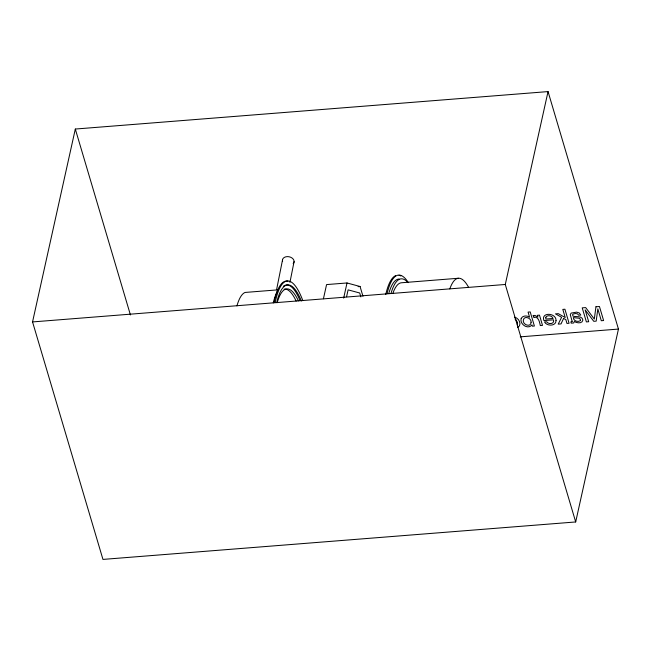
<?xml version="1.0" encoding="UTF-8"?>
<svg xmlns="http://www.w3.org/2000/svg" width="651" height="651" viewBox="0 0 651 651"><rect width="100%" height="100%" fill="white"/><g stroke="black" fill="none" stroke-linecap="round" stroke-linejoin="round"><path stroke-width="0.98" d="M276.561 289.809L282.477 260.156M289.931 282.388L294.081 261.629M323.433 298.768L326.574 284.585L347.007 282.965L360.068 286.505L362.957 296.238M343.663 298.093L347.007 282.965M346.576 296.766L348.106 289.858L359.718 292.999L360.874 296.889M32.55 321.928L75.313 129.044L548.044 91.588L618.45 329.072L575.687 521.956L102.956 559.412L32.55 321.928L505.282 284.471L548.044 91.588M517.35 325.126L517.455 322.326L515.682 319.495A3.109 2.311 12.5 0 0 514.998 319.006M517.724 327.363C521.606 325.549 519.856 319.975 516.837 318.201A5.607 4.166 12.5 0 0 514.534 317.208M278.083 289.833L245.101 292.445A73.88 18.838 85.5 0 0 236.94 305.88M458.41 278.254L401.439 282.77A73.88 18.838 85.5 0 0 392.838 293.43M358.123 286.66L360.068 286.505M520.263 336.852L618.45 329.072M505.282 284.471L575.687 521.956M75.313 129.044L130.428 314.946M293.17 263.647A5.859 4.215 11.3 0 0 292.014 257.991A5.859 4.215 11.3 0 0 284.357 257.389L283.38 258.146A5.859 4.215 11.3 0 0 282.607 261.279M274.087 302.365A81.766 20.848 85.5 0 1 287.954 281.208M275.227 302.276A81.766 20.848 85.5 0 1 302.845 300.672M273.265 302.902A77.827 19.847 85.5 0 1 278.237 289.711M283.291 286.326A77.827 19.847 85.5 0 1 299.883 300.249M276.683 302.634A77.827 19.847 85.5 0 1 301.372 300.998M284.039 289.158A73.88 18.838 85.5 0 1 296.124 301.055M277.204 302.691A73.88 18.838 85.5 0 1 298.402 300.868M387.117 293.455A81.766 20.848 85.5 0 1 408.332 282.624M385.758 294.48A81.766 20.848 85.5 0 1 395.572 275.666M399.047 275.3A81.766 20.848 85.5 0 1 400.837 275.975M449.808 288.914A73.88 18.838 85.5 0 1 468.582 287.327M391.145 292.958A77.827 19.847 85.5 0 1 407.648 282.241M388.867 293.137A77.827 19.847 85.5 0 1 399.071 279.01M556.027 320.479C556.198 326.436 546.759 326.338 544.505 321.936L546.669 321.765C548.378 324.694 554.912 324.133 553.521 319.828L543.919 320.593C540.68 311.829 556.304 312.7 556.027 320.479M572.123 321.236L571.928 321.814L570.821 321.887L571.204 323.156L573.702 322.977L574.337 321.472C576.713 323.148 582.319 323.921 582.897 320.072C582.157 315.353 575.997 317.281 572.945 316.109L572.579 314.685L573.026 314.124L575.199 313.546L577.347 313.79L578.747 315.23L580.798 315.068L579.244 312.944L576.648 312.13L571.171 313.082L570.26 314.653L572.123 321.236M531.094 322.269C530.956 327.827 522.273 324.792 523.339 320.032C524.112 315.198 531.655 318.054 531.094 322.269M595.958 306.767L594.314 319.055L585.672 307.589L582.222 307.858L586.38 321.903L588.699 321.724L585.135 309.876L593.777 321.317L596.186 321.13L597.838 308.875L601.288 320.723L603.607 320.544L599.449 306.499L595.958 306.767M545.872 317.208L545.774 319.047L553.057 318.469C552.146 315.654 547.515 314.555 545.872 317.208M521.207 318.412C519.352 324.157 528.083 330.065 531.973 324.873L532.363 326.184L534.398 326.021L530.215 311.935L528.075 312.098L529.588 317.2C527.131 315.409 522.696 315.393 521.207 318.412M563.587 318.429L561.032 323.913L558.216 324.133L561.618 317.314L555.466 313.872L558.281 313.652L565.223 317.558L562.806 309.396L564.922 309.233L569.08 323.278L566.964 323.441L565.825 319.6L563.587 318.429M580.497 320.268L580.122 320.813C577.592 322.318 573.441 320.87 573.303 317.607L579.032 318.233L579.968 318.754L580.497 320.268M533.934 317.216L533.047 315.466L535.024 315.45L537.905 317.078L537.376 315.304L539.476 315.141L542.511 325.378L540.306 325.557C539.614 322.286 538.597 316.313 533.934 317.216"/></g></svg>
